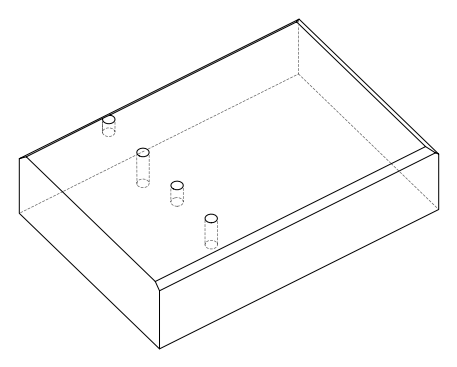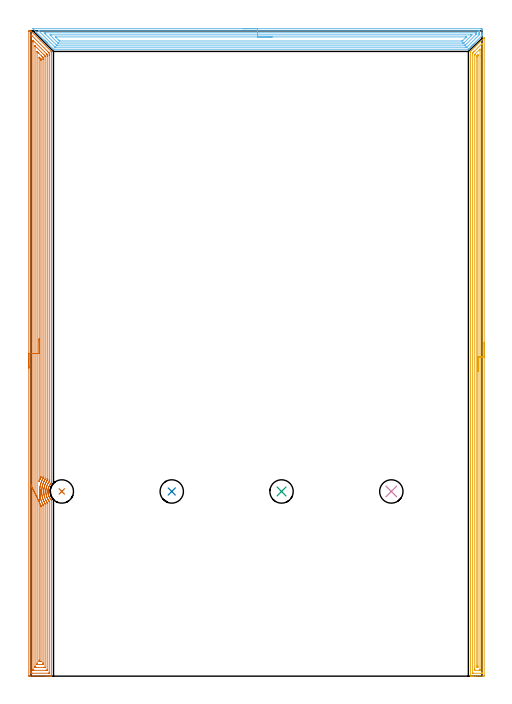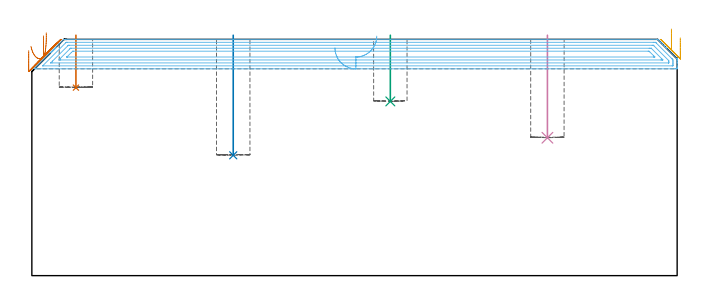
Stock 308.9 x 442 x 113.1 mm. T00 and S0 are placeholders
(PLAN: 7 operations, 1 tool changes, 48.2 min)
(1 INDEXABLE_INSERT_DRILL_BLIND_HOLE_FROM_SOLID | STEP1POCKET | NXT0302_003 | 0.1 min | 4596 mm3)
(2 INDEXABLE_INSERT_DRILL_BLIND_HOLE_FROM_SOLID_1 | STEP1POCKET_1 | NXT0302_003 | 0.23 min | 11095 mm3)
(3 INDEXABLE_INSERT_DRILL_BLIND_HOLE_FROM_SOLID_2 | STEP1POCKET_2 | NXT0302_003 | 0.13 min | 5920 mm3)
(4 INDEXABLE_INSERT_DRILL_BLIND_HOLE_FROM_SOLID_3 | STEP1POCKET_3 | NXT0302_003 | 0.2 min | 9410 mm3)
(5 AREA_MILL | FG_CHAMFER_SURFACE | UGT0205_001 | 14.03 min | 19086 mm3)
(6 AREA_MILL_1 | FG_CHAMFER_SURFACE_1 | UGT0205_001 | 12.24 min | 30231 mm3)
(7 AREA_MILL_2 | FG_CHAMFER_SURFACE_2 | UGT0205_001 | 21.23 min | 51363 mm3)
(TOOL NXT0302_003 | Index. Insert Drill 16mm [880-D1600L20-05] | D16 PA176 FL80 Z2)
(TOOL UGT0205_001 | Chamfer Mill 20 x 3 x 45 deg. | D20 FL50 Z2)
(OP 1 INDEXABLE_INSERT_DRILL_BLIND_HOLE_FROM_SOLID)
G17 G21 G94 G90
T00 M6
G54
G17 G0 G90 X21.1 Y126.5 S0 M3
G43 Z123.1 H1
G94 G81 G98 Z90. F250. R115.1
G80
M5
M2
(OP 2 INDEXABLE_INSERT_DRILL_BLIND_HOLE_FROM_SOLID_1)
G17 G21 G94 G90
T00 M6
G54
G17 G0 G90 X96.4 Y126.5 S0 M3
G43 Z123.1 H1
G94 G81 G98 Z57.6 F250. R115.1
G80
M5
M2
(OP 3 INDEXABLE_INSERT_DRILL_BLIND_HOLE_FROM_SOLID_2)
G17 G21 G94 G90
T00 M6
G54
G17 G0 G90 X171.6 Y126.5 S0 M3
G43 Z123.1 H1
G94 G81 G98 Z83.4 F250. R115.1
G80
M5
M2
(OP 4 INDEXABLE_INSERT_DRILL_BLIND_HOLE_FROM_SOLID_3)
G17 G21 G94 G90
T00 M6
G54
G17 G0 G90 X246.8 Y126.5 S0 M3
G43 Z123.1 H1
G94 G81 G98 Z66. F250. R115.1
G80
M5
M2
(OP 5 AREA_MILL)
G17 G21 G94 G90
T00 M6
G54
G17 G0 G90 X310.4 Y228.6 S1061 M3
G43 Z123.1 H0
Z113.8
G94 G1 Y228.562 Z112.928 F250.
Y228.448 Z112.063
Y228.259 Z111.212
Y227.997 Z110.38
Y227.663 Z109.574
Y227.26 Z108.8
Y226.792 Z108.064
Y226.26 Z107.372
Y225.671 Z106.729
Y225.028 Z106.14
Y224.336 Z105.608
Y223.6 Z105.14
Y222.826 Z104.737
Y222.02 Z104.403
Y221.188 Z104.141
Y220.336 Z103.952
Y219.472 Z103.838
Y218.6 Z103.8
Y0.618
X310.397 Y0.348 Z103.802
X310.392 Y0.01 Z103.806
X310.048 Y0. Z104.149
X304.409 Z109.786
X302.964 Z111.232
X302.621 Z111.574
X301.581 Z112.618
X301.168 Y0.003 Z113.023
X301.134 Y0.005 Z113.057
X301.103 Y0.01 Z113.088
X301.1 Y0.172 Z113.1
Y427.648
X301.105 Y427.905 Z113.091
X301.727 Y428.527 Z112.473
X310.079 Y436.88 Z104.12
X310.22 Y437.022 Z103.976
X310.38 Y437.177 Z103.817
X310.395 Y437.183 Z103.803
X310.399 Y437.177 Z103.799
X310.4 Y218.6 Z103.8
X308.986 Z105.214
X308.985 Y2.405 Z105.215
X308.984 Y2.3 Z105.216
X308.981 Y2.192 Z105.219
X308.974 Y2.01 Z105.226
X308.879 Y2.008 Z105.321
X308.389 Y2.001 Z105.811
X302.621 Z111.579
X302.563 Y2.002 Z111.637
X302.529 Y2.006 Z111.671
X302.524 Y2.008 Z111.676
X302.521 Y2.026 Z111.679
X302.517 Y2.085 Z111.683
X302.515 Y2.298 Z111.685
X302.514 Y2.405 Z111.686
X302.515 Y425.968 Z111.685
X302.519 Y426.755 Z111.681
X302.52 Y426.855 Z111.68
X302.621 Y426.962 Z111.579
X302.961 Y427.308 Z111.239
X303.298 Y427.648 Z110.902
X303.406 Y427.757 Z110.794
X308.658 Y433.008 Z105.542
X308.77 Y433.117 Z105.43
X308.879 Y433.221 Z105.321
X308.979 Y433.31 Z105.221
X308.983 Y433.115 Z105.217
X308.985 Y433.008 Z105.215
X308.986 Y218.6 Z105.214
X307.572 Z106.628
X307.571 Y4.605 Z106.629
X307.569 Y4.192 Z106.631
X307.567 Y4.072 Z106.633
X307.565 Y4.021 Z106.635
X307.474 Y4.01 Z106.726
X307.281 Y4.002 Z106.919
X307.091 Y4.001 Z107.109
X306.389 Y4. Z107.811
X304.217 Y4.001 Z109.983
X304.089 Y4.004 Z110.111
X303.987 Y4.009 Z110.213
X303.935 Y4.013 Z110.265
X303.934 Y4.033 Z110.266
X303.931 Y4.192 Z110.269
X303.929 Y4.672 Z110.271
X303.928 Y5.085 Z110.272
X303.929 Y425.448 Z110.271
X303.93 Y425.655 Z110.27
X303.932 Y425.758 Z110.268
X303.935 Y425.807 Z110.265
X303.94 Y425.829 Z110.26
X303.965 Y425.861 Z110.235
X304.185 Y426.085 Z110.015
X304.409 Y426.31 Z109.791
X307.313 Y429.213 Z106.887
X307.537 Y429.435 Z106.663
X307.547 Y429.436 Z106.653
X307.565 Y429.435 Z106.635
X307.568 Y429.168 Z106.632
X307.571 Y428.956 Z106.63
X307.572 Y424.788 Z106.628
Y218.6
X306.157 Z108.043
Y6.872
X306.151 Y6.059 Z108.049
X306.15 Y6.025 Z108.05
X305.75 Y6.01 Z108.45
X305.35 Y6.028 Z108.85
X305.343 Y6.832 Z108.857
Y6.872
Y424.075
X305.344 Y424.482 Z108.856
X305.347 Y424.685 Z108.853
X305.35 Y424.783 Z108.85
X305.378 Y424.82 Z108.822
X305.412 Y424.859 Z108.788
X305.517 Y424.968 Z108.683
X305.595 Y425.047 Z108.605
X305.858 Y425.307 Z108.342
X306.121 Y425.563 Z108.079
X306.144 Y425.585 Z108.056
X306.15 Y425.537 Z108.05
X306.154 Y425.361 Z108.046
X306.157 Y425.008 Z108.043
Y424.968
Y218.6
Y217.728 Z108.081
Y216.864 Z108.195
Y216.012 Z108.383
Y215.18 Z108.646
Y214.374 Z108.98
Y213.6 Z109.382
Y212.864 Z109.851
Y212.172 Z110.382
Y211.529 Z110.972
Y210.94 Z111.615
Y210.408 Z112.307
Y209.94 Z113.043
Y209.537 Z113.816
Y209.203 Z114.622
Y208.941 Z115.454
Y208.752 Z116.306
Y208.638 Z117.171
Y208.6 Z118.043
G0 Z123.1
M5
M2
(OP 6 AREA_MILL_1)
G17 G21 G94 G90
T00 M6
G54
G17 G0 G90 X145.1 Y443.5 S1061 M3
G43 Z123.1 H0
Z109.
G94 G1 X145.138 Z108.128 F250.
X145.252 Z107.263
X145.441 Z106.412
X145.703 Z105.58
X146.037 Z104.774
X146.44 Z104.
X146.908 Z103.264
X147.44 Z102.572
X148.029 Z101.929
X148.672 Z101.34
X149.364 Z100.808
X150.1 Z100.34
X150.874 Z99.937
X151.68 Z99.603
X152.512 Z99.341
X153.363 Z99.152
X154.228 Z99.038
X155.1 Z99.
X307.835
X308.284 Y443.499 Z99.001
X308.728 Y443.494 Z99.003
X308.89 Y443.491 Z99.005
X308.9 Y443.057 Z99.439
Y442.783 Z99.712
Y442.176 Z100.319
Y440.748 Z101.749
Y440.414 Z102.082
Y439.746 Z102.754
Y439.32 Z103.179
X308.899 Y438.984 Z103.51
X308.89 Y438.696 Z103.801
X308.849 Y438.652 Z103.846
X308.731 Y438.53 Z103.968
X303.7 Y433.5 Z109.
X303.568 Y433.367 Z109.13
X303.52 Y433.319 Z109.179
X302.854 Y432.654 Z109.846
X302.688 Y432.486 Z110.011
X302.008 Y431.808 Z110.692
X301.807 Y431.605 Z110.891
X301.162 Y430.962 Z111.538
X300.926 Y430.724 Z111.772
X300.317 Y430.116 Z112.383
X299.799 Y429.598 Z112.901
X299.606 Y429.404 Z113.089
X299.352 Y429.4 Z113.1
X16.207
X15.4 Y429.401 Z113.097
X15.398
X11.565 Y433.233 Z109.264
X11.431 Y433.367 Z109.129
X11.295 Y433.504 Z108.993
X11.131 Y433.668 Z108.83
X10.99 Y433.807 Z108.688
X10.848 Y433.951 Z108.547
X10.699 Y434.1 Z108.398
X10.55 Y434.248 Z108.248
X10.401 Y434.398 Z108.1
X10.262 Y434.537 Z107.961
X10.109 Y434.688 Z107.807
X9.955 Y434.844 Z107.654
X9.828 Y434.971 Z107.527
X9.669 Y435.129 Z107.366
X9.508 Y435.291 Z107.207
X9.393 Y435.406 Z107.092
X9.228 Y435.569 Z106.925
X9.062 Y435.737 Z106.761
X1.469 Y443.331 Z99.168
X1.308 Y443.497 Z99.002
X1.309 Y443.499 Z99.
X155.1 Y443.5
Y442.086 Z100.414
X306.498 Y442.085 Z100.415
X306.59 Y442.084 Z100.416
X306.862 Y442.079 Z100.421
X306.89 Y441.99 Z100.51
X306.896 Y441.782 Z100.718
X306.899 Y441.295 Z101.205
X306.9 Y440.898 Z101.602
Y440.414 Z102.086
X306.899 Y440.018 Z102.482
X306.893 Y439.533 Z102.967
X306.887 Y439.149 Z103.351
X306.498 Y438.748 Z103.752
X306.45 Y438.699 Z103.801
X298.91 Y431.161 Z111.339
X298.758 Y431.012 Z111.488
X298.633 Y430.894 Z111.606
X298.554 Y430.821 Z111.679
X298.459 Y430.818 Z111.682
X298.366 Y430.816 Z111.684
X297.566 Y430.814 Z111.686
X297.474
X17.009
X16.608 Y430.815 Z111.685
X16.508 Y430.817 Z111.683
X16.46 Y430.821 Z111.679
X16.438 Y430.824 Z111.676
X16.404 Y430.854 Z111.646
X16.207 Y431.044 Z111.456
X13.194 Y434.055 Z108.445
X5.263 Y441.988 Z100.512
X5.23 Y442.022 Z100.478
X5.198 Y442.06 Z100.44
X5.184 Y442.079 Z100.421
X5.58 Y442.086 Z100.414
X155.1
Y440.672 Z101.828
X304.711 Y440.671 Z101.829
X304.798 Y440.67 Z101.83
X304.867 Y440.667 Z101.833
X304.883 Y440.665 Z101.835
X304.89 Y440.652 Z101.848
X304.893 Y440.6 Z101.9
X304.898 Y440.414 Z102.086
X304.9 Y440.228 Z102.272
X304.897 Y439.88 Z102.62
X304.893 Y439.707 Z102.793
X304.89 Y439.622 Z102.878
X304.823 Y439.533 Z102.967
X304.771 Y439.474 Z103.026
X304.711 Y439.411 Z103.089
X297.787 Y432.486 Z110.014
X297.676 Y432.377 Z110.123
X297.566 Y432.271 Z110.229
X297.521 Y432.235 Z110.265
X297.486 Y432.233 Z110.267
X297.408 Y432.231 Z110.269
X297.25 Y432.229 Z110.271
X296.934 Y432.228 Z110.272
X17.994 Y432.229 Z110.271
X17.732 Y432.23 Z110.27
X17.559 Y432.233 Z110.267
X17.498 Y432.235 Z110.265
X17.461 Y432.25 Z110.25
X17.412 Y432.296 Z110.204
X17.215 Y432.486 Z110.014
X9.955 Y439.744 Z102.756
X9.288 Y440.414 Z102.086
X9.062 Y440.645 Z101.855
X9.053 Y440.666 Z101.834
X9.062
X9.694 Y440.671 Z101.829
X155.1 Y440.672 Z101.828
Y439.257 Z103.243
X301.138
X301.419 Y439.256 Z103.244
X301.76 Y439.254 Z103.246
X302.032 Y439.25 Z103.25
X302.044 Y439.205 Z103.295
X302.032 Y439.185 Z103.315
X301.765 Y438.915 Z103.585
X301.504 Y438.652 Z103.848
X296.672 Y433.823 Z108.677
X296.514 Y433.672 Z108.828
X296.491 Y433.652 Z108.848
X296.462 Y433.649 Z108.851
X296.39 Y433.645 Z108.855
X295.779 Y433.643 Z108.857
X295.5
X18.887
X18.605 Y433.645 Z108.855
X18.532 Y433.648 Z108.852
X18.517 Y433.649 Z108.851
X18.436 Y433.724 Z108.776
X18.292 Y433.861 Z108.639
X18.09 Y434.059 Z108.441
X17.994 Y434.155 Z108.345
X13.497 Y438.652 Z103.848
X12.921 Y439.25 Z103.25
X13.528 Y439.255 Z103.245
X13.808 Y439.257 Z103.243
X155.1
Y437.843 Z104.657
X297.638
X297.784 Y437.842 Z104.658
X298.075 Y437.837 Z104.663
X298.226 Y437.834 Z104.666
X298.211 Y437.816 Z104.684
X298.171 Y437.771 Z104.729
X297.871 Y437.47 Z105.03
X297.566 Y437.164 Z105.336
X295.779 Y435.377 Z107.123
X295.653 Y435.253 Z107.247
X295.525 Y435.129 Z107.371
X295.455 Y435.065 Z107.435
X295.177 Y435.059 Z107.441
X295.032 Y435.057 Z107.443
X19.78 Y435.058 Z107.442
X19.707 Y435.059 Z107.441
X19.566 Y435.064 Z107.436
X19.481 Y435.129 Z107.371
X18.887 Y435.713 Z106.787
X16.828 Y437.771 Z104.729
X16.791 Y437.811 Z104.689
X16.775 Y437.834 Z104.666
Y437.836 Z104.664
X16.809 Y437.839 Z104.661
X16.955 Y437.843 Z104.657
X17.028
X155.1
X155.972 Z104.695
X156.836 Z104.809
X157.688 Z104.998
X158.52 Z105.26
X159.326 Z105.594
X160.1 Z105.997
X160.836 Z106.465
X161.528 Z106.996
X162.171 Z107.586
X162.76 Z108.229
X163.292 Z108.921
X163.76 Z109.657
X164.163 Z110.431
X164.497 Z111.237
X164.759 Z112.069
X164.948 Z112.92
X165.062 Z113.785
X165.1 Z114.657
G0 Z123.1
M5
M2
(OP 7 AREA_MILL_2)
G17 G21 G94 G90
T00 M6
G54
G17 G0 G90 X-1.5 Y211. S1061 M3
G43 Z123.1 H0
Z107.7
G94 G1 Y211.038 Z106.828 F250.
Y211.152 Z105.964
Y211.341 Z105.112
Y211.603 Z104.28
Y211.937 Z103.474
Y212.34 Z102.7
Y212.808 Z101.964
Y213.34 Z101.272
Y213.929 Z100.629
Y214.572 Z100.04
Y215.264 Z99.508
Y216. Z99.04
Y216.774 Z98.637
Y217.58 Z98.303
Y218.412 Z98.041
Y219.264 Z97.852
Y220.128 Z97.738
Y221. Z97.7
Y441.906
X-1.492 Y441.99 Z97.705
X-1.159 Y442. Z98.041
X-1.096 Z98.104
X-0.392 Z98.808
X-0.211 Y441.998 Z98.981
X-0.191 Y441.994 Z99.001
X-0.033 Y441.833 Z99.166
X13.768 Y428.032 Z112.966
X13.837 Y427.963 Z113.036
X13.893 Y427.903 Z113.092
X13.9 Y427.069 Z113.1
Y132.94
X13.895 Y132.18 Z113.09
X13.806 Y132.084 Z113.005
X13.772 Y132.046 Z112.972
X13.424 Y131.645 Z112.622
X13.323 Y131.518 Z112.52
X13.062 Y131.191 Z112.261
X13.015 Y131.126 Z112.215
X12.753 Y130.716 Z111.951
X12.509 Y130.297 Z111.706
X12.31 Y129.898 Z111.509
X12.244 Y129.751 Z111.444
X12.13 Y129.493 Z111.328
X12.097 Y129.404 Z111.294
X11.946 Y128.959 Z111.141
X11.814 Y128.51 Z111.01
X11.805 Y128.47 Z111.001
X11.712 Y128.064 Z110.909
X11.654 Y127.725 Z110.853
X11.643 Y127.655 Z110.84
X11.637 Y127.616 Z110.833
X11.633 Y127.576 Z110.827
X11.595 Y127.246 Z110.793
X11.586 Y127.17 Z110.784
X11.564 Y126.723 Z110.755
X11.565 Y126.682 Z110.754
Y126.619
Y126.515 Z110.753
Y126.5
Y126.433 Z110.75
Y126.385
X11.564 Y126.276 Z110.755
X11.567 Y126.215 Z110.76
Y126.212
X11.578 Y126.035 Z110.768
X11.586 Y125.844 Z110.783
X11.587 Y125.829
X11.592 Y125.788 Z110.788
X11.637 Y125.382 Z110.833
X11.713 Y124.935 Z110.907
X11.778 Y124.645 Z110.976
X11.816 Y124.487 Z111.011
X11.941 Y124.042 Z111.138
X11.955 Y124. Z111.152
X12.031 Y123.773 Z111.229
X12.082 Y123.634 Z111.281
X12.13 Y123.508 Z111.329
X12.218 Y123.308 Z111.417
X12.288 Y123.148 Z111.486
X12.515 Y122.697 Z111.714
X12.766 Y122.255 Z111.964
X12.793 Y122.212 Z111.991
X12.887 Y122.063 Z112.087
X13.026 Y121.862 Z112.226
X13.216 Y121.616 Z112.411
X13.323 Y121.475 Z112.52
X13.409 Y121.361 Z112.608
X13.445 Y121.318 Z112.645
X13.578 Y121.165 Z112.777
X13.768 Y120.959 Z112.966
X13.802 Y120.922 Z112.998
X13.9 Y120.81 Z113.084
Y120.424 Z113.1
Y0.18
X13.897 Y0.01 Z113.088
X13.849 Y0.008 Z113.041
X13.435 Y0. Z112.635
X13.151 Z112.351
X12.433 Z111.628
X11.183 Z110.38
X9.762 Z108.957
X-1.189 Z98.008
X-1.492 Y0.01 Z97.706
X-1.499 Y0.312 Z97.699
Y0.327
X-1.5 Y221. Z97.7
X-0.086 Z99.114
Y437.85
X-0.083 Y438.691 Z99.117
X-0.081 Y438.74 Z99.119
X-0.033 Y439.371 Z99.167
X0.658 Y438.691 Z99.858
X11.542 Y427.808 Z110.742
X12.277 Y427.069 Z111.477
X12.433 Y426.905 Z111.633
X12.481 Y426.175 Z111.681
X12.483 Y426.124 Z111.683
X12.486 Y425.281 Z111.686
Y425.228
Y134.675
X12.483 Y133.834 Z111.683
X12.482 Y133.785 Z111.682
X12.433 Y133.09 Z111.633
X12.371 Y133.003 Z111.571
X12.325 Y132.94 Z111.525
X11.991 Y132.49 Z111.191
X11.701 Y132.046 Z110.901
X11.641 Y131.948 Z110.841
X11.542 Y131.778 Z110.742
X11.322 Y131.373 Z110.522
X11.213 Y131.152 Z110.413
X11.034 Y130.768 Z110.234
X10.825 Y130.258 Z110.025
X10.652 Y129.761 Z109.852
X10.562 Y129.455 Z109.762
X10.537 Y129.364 Z109.737
X10.385 Y128.738 Z109.585
X10.332 Y128.47 Z109.532
X10.251 Y127.979 Z109.451
X10.206 Y127.576 Z109.406
X10.173 Y127.163 Z109.373
X10.152 Y126.682 Z109.352
Y126.291
X10.176 Y125.788 Z109.376
X10.216 Y125.332 Z109.416
X10.271 Y124.894 Z109.471
X10.383 Y124.271 Z109.583
X10.446 Y124. Z109.646
X10.652 Y123.224 Z109.852
X10.693 Y123.106 Z109.893
X10.923 Y122.484 Z110.123
X10.97 Y122.372 Z110.17
X11.042 Y122.212 Z110.242
X11.41 Y121.451 Z110.61
X11.485 Y121.318 Z110.685
X11.542 Y121.219 Z110.742
X11.843 Y120.728 Z111.043
X12.053 Y120.424 Z111.253
X12.433 Y119.906 Z111.633
X12.472 Y119.849 Z111.672
X12.48 Y119.689 Z111.68
X12.484 Y119.583 Z111.684
X12.485 Y119.53 Z111.685
X12.486 Y119.477 Z111.686
X12.485 Y2.309 Z111.685
X12.483 Y2.203 Z111.683
X12.478 Y2.01 Z111.678
X12.433 Y2.008 Z111.633
X11.955 Y2.001 Z111.155
X0.858 Z100.058
X0.378 Y2.003 Z99.578
X-0.033 Y2.01 Z99.167
X-0.079 Y2.415 Z99.121
X-0.082 Y2.464 Z99.118
X-0.086 Y3.309 Z99.114
Y3.362
Y221.
X1.328 Z100.528
X1.329 Y434.221 Z100.529
Y434.641
X1.332 Y435.115 Z100.532
X1.335 Y435.529 Z100.535
X1.748 Y435.15 Z100.948
X1.785 Y435.115 Z100.985
X10.801 Y426.099 Z110.001
X10.95 Y425.944 Z110.15
X11.05 Y425.839 Z110.25
X11.065 Y425.803 Z110.265
X11.067 Y425.758 Z110.267
X11.07 Y425.281 Z110.27
X11.071 Y424.86 Z110.271
X11.072 Y424.387 Z110.272
X11.071 Y135.201 Z110.271
Y134.728
X11.068 Y134.31 Z110.268
X11.065 Y134.072 Z110.265
X11.057 Y134.019 Z110.257
X10.825 Y133.66 Z110.025
X10.652 Y133.386 Z109.852
X10.486 Y133.107 Z109.686
X10.391 Y132.94 Z109.591
X10.169 Y132.531 Z109.369
X9.932 Y132.046 Z109.132
X9.878 Y131.929 Z109.078
X9.762 Y131.665 Z108.962
X9.616 Y131.299 Z108.816
X9.56 Y131.152 Z108.76
X9.384 Y130.637 Z108.584
X9.27 Y130.258 Z108.47
X9.184 Y129.944 Z108.384
X9.042 Y129.364 Z108.242
X9.013 Y129.222 Z108.213
X8.873 Y128.47 Z108.073
X8.871 Y128.462 Z108.071
X8.787 Y127.661 Z107.987
X8.78 Y127.576 Z107.98
X8.74 Y126.814 Z107.94
X8.737 Y126.682 Z107.937
X8.738 Y126.306 Z107.938
X8.75 Y125.91 Z107.95
X8.757 Y125.788 Z107.957
X8.823 Y124.942 Z108.023
X8.829 Y124.894 Z108.029
X8.871 Y124.55 Z108.071
X8.967 Y124. Z108.167
X8.989 Y123.882 Z108.189
X9.084 Y123.453 Z108.284
X9.174 Y123.106 Z108.374
X9.285 Y122.69 Z108.485
X9.431 Y122.212 Z108.631
X9.761 Y121.319 Z108.961
X10.199 Y120.424 Z109.399
X10.355 Y120.127 Z109.555
X10.652 Y119.609 Z109.852
X10.699 Y119.53 Z109.899
X10.77 Y119.412 Z109.97
X11.034 Y119.008 Z110.234
X11.065 Y118.957 Z110.265
X11.067 Y118.931 Z110.267
X11.069 Y118.872 Z110.269
X11.071 Y118.636 Z110.271
X11.072 Y118.215 Z110.272
X11.071 Y4.203 Z110.271
X11.07 Y4.098 Z110.27
X11.067 Y4.046 Z110.267
X11.065 Y4.024 Z110.265
X11.054 Y4.01 Z110.254
X10.852 Y4.003 Z110.052
X10.652 Y4.001 Z109.852
X9.964 Y4. Z109.164
X1.95 Z101.15
X1.748 Y4.002 Z100.948
X1.546 Y4.005 Z100.746
X1.411 Y4.01 Z100.611
X1.335 Y4.021 Z100.535
X1.333 Y4.063 Z100.533
X1.331 Y4.203 Z100.531
X1.329 Y4.624 Z100.529
X1.328 Y221. Z100.528
X2.743 Z101.943
Y431.539
X2.746 Y431.639 Z101.946
X2.749 Y431.686 Z101.949
X2.75 Y431.689 Z101.95
X2.763 Y431.68 Z101.963
X2.804 Y431.644 Z102.004
X2.912 Y431.539 Z102.112
X8.871 Y425.58 Z108.071
X9.169 Y425.281 Z108.369
X9.469 Y424.971 Z108.669
X9.65 Y424.782 Z108.85
X9.653 Y424.688 Z108.853
X9.656 Y424.492 Z108.856
X9.657 Y135.622 Z108.857
X9.652 Y134.839 Z108.852
X9.592 Y134.728 Z108.792
X9.332 Y134.266 Z108.532
X9.091 Y133.834 Z108.291
X9.015 Y133.69 Z108.215
X8.871 Y133.402 Z108.071
X8.725 Y133.088 Z107.925
X8.659 Y132.94 Z107.859
X8.459 Y132.461 Z107.659
X8.294 Y132.046 Z107.494
X8.214 Y131.812 Z107.414
X7.995 Y131.152 Z107.195
X7.992 Y131.141 Z107.192
X7.981 Y131.105 Z107.181
X7.807 Y130.433 Z107.007
X7.764 Y130.258 Z106.964
X7.64 Y129.706 Z106.84
X7.579 Y129.364 Z106.779
X7.506 Y128.947 Z106.706
X7.448 Y128.47 Z106.648
X7.412 Y128.147 Z106.612
X7.364 Y127.576 Z106.564
X7.35 Y127.316 Z106.55
X7.324 Y126.682 Z106.524
X7.323 Y126.448 Z106.523
X7.341 Y125.788 Z106.541
X7.356 Y125.521 Z106.556
X7.409 Y124.894 Z106.609
X7.443 Y124.541 Z106.643
X7.516 Y124. Z106.716
X7.606 Y123.483 Z106.806
X7.681 Y123.106 Z106.881
X7.753 Y122.78 Z106.953
X7.864 Y122.33 Z107.064
X7.895 Y122.212 Z107.095
X7.981 Y121.907 Z107.181
X8.166 Y121.318 Z107.366
X8.27 Y121.028 Z107.47
X8.504 Y120.424 Z107.704
X8.614 Y120.165 Z107.814
X8.871 Y119.613 Z108.071
X8.911 Y119.53 Z108.111
X8.948 Y119.453 Z108.148
X9.233 Y118.911 Z108.433
X9.634 Y118.197 Z108.834
X9.65 Y118.141 Z108.85
X9.653 Y118.044 Z108.853
X9.657 Y117.848 Z108.857
Y6.096
X9.656 Y6.043 Z108.856
X9.653 Y6.016 Z108.853
X9.651 Y6.01 Z108.851
X9.642 Y6.007 Z108.842
X9.532 Y6.002 Z108.732
X9.312 Y6.001 Z108.512
X8.871 Y6. Z108.071
X3.529 Z102.729
X3.085 Y6.002 Z102.285
X2.867 Y6.006 Z102.067
X2.76 Y6.01 Z101.96
X2.749 Y6.018 Z101.949
X2.747 Y6.037 Z101.947
X2.745 Y6.076 Z101.945
X2.743 Y6.78 Z101.943
Y6.885
Y221.
X4.157 Z103.357
Y427.332
X4.159 Y427.596 Z103.359
X4.162 Y427.771 Z103.362
X4.163 Y427.82 Z103.363
X4.184 Y427.806 Z103.384
X4.246 Y427.748 Z103.446
X4.419 Y427.58 Z103.619
X4.933 Y427.069 Z104.133
X5.31 Y426.692 Z104.51
X7.09 Y424.911 Z106.29
X7.614 Y424.387 Z106.814
X7.981 Y424.014 Z107.181
X8.236 Y423.751 Z107.436
X8.24 Y423.493 Z107.44
X8.242 Y423.231 Z107.442
X8.243 Y422.599 Z107.443
Y422.335
Y136.516
X8.242 Y136.254 Z107.442
X8.237 Y135.622 Z107.437
X8.236 Y135.56 Z107.436
X8.211 Y135.508 Z107.411
X8.171 Y135.431 Z107.371
X7.981 Y135.079 Z107.181
X7.861 Y134.849 Z107.061
X7.801 Y134.728 Z107.001
X7.573 Y134.244 Z106.773
X7.389 Y133.834 Z106.589
X7.3 Y133.624 Z106.5
X7.09 Y133.116 Z106.29
X7.042 Y132.989 Z106.242
X7.024 Y132.94 Z106.224
X6.821 Y132.316 Z106.021
X6.736 Y132.046 Z105.936
X6.616 Y131.629 Z105.816
X6.488 Y131.152 Z105.688
X6.43 Y130.921 Z105.63
X6.277 Y130.258 Z105.477
X6.264 Y130.194 Z105.464
X6.2 Y129.843 Z105.4
X6.13 Y129.434 Z105.33
X6.12 Y129.364 Z105.32
X6.032 Y128.638 Z105.232
X6.015 Y128.47 Z105.215
X5.96 Y127.817 Z105.16
X5.946 Y127.576 Z105.146
X5.918 Y126.965 Z105.118
X5.909 Y126.682 Z105.109
X5.918 Y126.071 Z105.118
X5.926 Y125.788 Z105.126
X5.964 Y125.131 Z105.164
X5.983 Y124.894 Z105.183
X6.055 Y124.146 Z105.255
X6.074 Y124. Z105.274
X6.2 Y123.152 Z105.4
X6.208 Y123.106 Z105.408
X6.21 Y123.096 Z105.41
X6.396 Y122.212 Z105.596
X6.459 Y121.952 Z105.659
X6.63 Y121.318 Z105.83
X6.809 Y120.707 Z106.009
X6.901 Y120.424 Z106.101
X7.09 Y119.904 Z106.29
X7.235 Y119.53 Z106.435
X7.334 Y119.286 Z106.534
X7.639 Y118.636 Z106.839
X7.981 Y117.936 Z107.181
X8.081 Y117.742 Z107.281
X8.197 Y117.525 Z107.397
X8.236 Y117.436 Z107.436
X8.239 Y117.399 Z107.439
X8.241 Y117.321 Z107.441
X8.243 Y117.163 Z107.443
Y116.848
Y9.304
X8.242 Y8.673 Z107.442
X8.24 Y8.413 Z107.44
X8.236 Y8.147 Z107.436
X8.226 Y8.01 Z107.426
X8.148 Y8.006 Z107.348
X7.981 Y8.003 Z107.181
X7.761 Y8. Z106.961
X4.419 Y8.001 Z103.619
X4.196 Y8.003 Z103.396
X4.165 Y8.01 Z103.365
X4.162 Y8.016 Z103.362
X4.16 Y8.04 Z103.36
X4.157 Y8.673 Z103.357
Y8.937
Y221.
X5.571 Z104.771
Y423.23
X5.573 Y423.493 Z104.773
X5.576 Y423.924 Z104.776
X5.578 Y423.959 Z104.778
X5.633 Y423.908 Z104.833
X5.775 Y423.772 Z104.975
X6.059 Y423.493 Z105.259
X6.2 Y423.352 Z105.4
X6.575 Y422.975 Z105.775
X6.762 Y422.783 Z105.962
X6.807 Y422.733 Z106.007
X6.822 Y422.711 Z106.022
X6.824 Y422.688 Z106.024
X6.826 Y422.599 Z106.026
X6.829 Y421.967 Z106.029
Y421.705
X6.828 Y136.516 Z106.028
X6.826 Y136.359 Z106.026
X6.823 Y136.28 Z106.023
X6.82 Y136.245 Z106.02
X6.806 Y136.214 Z106.006
X6.707 Y136.007 Z105.907
X6.521 Y135.622 Z105.721
X6.418 Y135.403 Z105.618
X6.2 Y134.927 Z105.4
X6.14 Y134.789 Z105.34
X6.114 Y134.728 Z105.314
X6.065 Y134.606 Z105.265
X5.885 Y134.151 Z105.085
X5.762 Y133.834 Z104.962
X5.725 Y133.734 Z104.925
X5.644 Y133.498 Z104.844
X5.627 Y133.451 Z104.827
X5.583 Y133.332 Z104.783
X5.577 Y133.462 Z104.777
X5.573 Y133.569 Z104.773
X5.572 Y133.834 Z104.772
X5.571 Y134.134 Z104.771
Y221.
Y221.872 Z104.809
Y222.736 Z104.923
Y223.588 Z105.112
Y224.42 Z105.374
Y225.226 Z105.708
Y226. Z106.111
Y226.736 Z106.58
Y227.428 Z107.111
Y228.071 Z107.7
Y228.66 Z108.343
Y229.192 Z109.035
Y229.66 Z109.771
Y230.063 Z110.545
Y230.397 Z111.351
Y230.659 Z112.183
Y230.848 Z113.035
Y230.962 Z113.9
Y231. Z114.771
G0 Z123.1
X-0.426 Y131.46
Z109.754
G1 X-0.247 Y131.109 Z108.976
X-0.038 Y130.698 Z108.235
X0.199 Y130.231 Z107.537
X0.463 Y129.712 Z106.888
X0.752 Y129.144 Z106.292
X1.063 Y128.532 Z105.754
X1.395 Y127.881 Z105.277
X1.744 Y127.195 Z104.866
X2.108 Y126.48 Z104.524
X2.484 Y125.741 Z104.253
X2.869 Y124.984 Z104.055
X3.261 Y124.214 Z103.932
X3.656 Y123.438 Z103.884
X4.051 Y122.66 Z103.913
X4.444 Y121.889 Z104.018
X4.831 Y121.128 Z104.198
X5.209 Y120.384 Z104.451
X5.576 Y119.662 Z104.776
X5.582 Y119.651 Z104.782
X5.614 Y119.571 Z104.814
X5.664 Y119.436 Z104.864
X5.822 Y119.015 Z105.022
X5.972 Y118.636 Z105.172
X6.2 Y118.088 Z105.4
X6.357 Y117.742 Z105.557
X6.494 Y117.447 Z105.694
X6.784 Y116.848 Z105.984
X6.822 Y116.766 Z106.022
X6.824 Y116.69 Z106.024
X6.827 Y116.532 Z106.027
X6.829 Y116.217 Z106.029
Y115.954
X6.828 Y10.146 Z106.028
X6.827 Y10.067 Z106.027
X6.825 Y10.028 Z106.025
X6.823 Y10.015 Z106.023
X6.811 Y10.01 Z106.011
X6.656 Y10.003 Z105.856
X6.2 Y10.002 Z105.4
X5.766 Y10.003 Z104.966
X5.604 Y10.01 Z104.804
X5.578 Y10.022 Z104.778
X5.576 Y10.076 Z104.776
X5.573 Y10.197 Z104.773
X5.572 Y10.461 Z104.772
X5.571 Y11.093 Z104.771
X5.572 Y119.53 Z104.772
X5.573 Y119.618 Z104.773
X5.575 Y119.653 Z104.775
X5.576 Y119.662 Z104.776
X5.713 Y120.506 Z104.951
X5.846 Y121.332 Z105.2
X5.975 Y122.133 Z105.52
X6.099 Y122.903 Z105.91
X6.218 Y123.637 Z106.367
X6.33 Y124.329 Z106.886
X6.434 Y124.973 Z107.465
X6.529 Y125.566 Z108.098
X6.616 Y126.101 Z108.781
X6.692 Y126.576 Z109.509
X6.758 Y126.986 Z110.276
X6.814 Y127.329 Z111.077
X6.858 Y127.601 Z111.904
X6.89 Y127.802 Z112.753
X6.91 Y127.928 Z113.616
X6.919 Y127.98 Z114.487
X6.915 Y127.957 Z115.359
X6.899 Y127.858 Z116.225
G0 Z123.1
M5
M2
